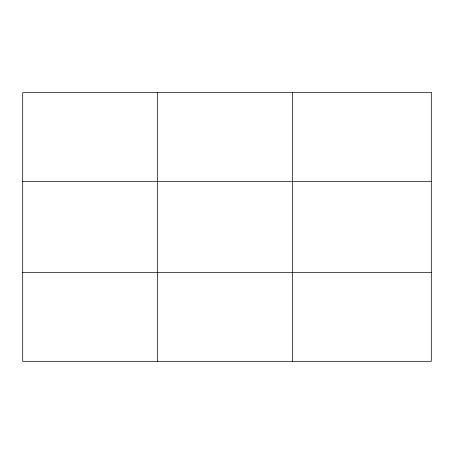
<?xml version="1.0" encoding="UTF-8"?>
<svg xmlns="http://www.w3.org/2000/svg" width="454" height="454" viewBox="0 0 454 454"><rect width="100%" height="100%" fill="white"/><g stroke="black" fill="none" stroke-linecap="round" stroke-linejoin="round"><path stroke-width="0.68" d="M157.538 361.322L157.538 92.678M292.376 361.322L292.376 92.678M22.7 181.333L431.3 181.333M22.7 272.667L431.3 272.667M431.3 92.678L431.3 361.322L22.7 361.322L22.7 92.678L431.3 92.678"/></g></svg>
